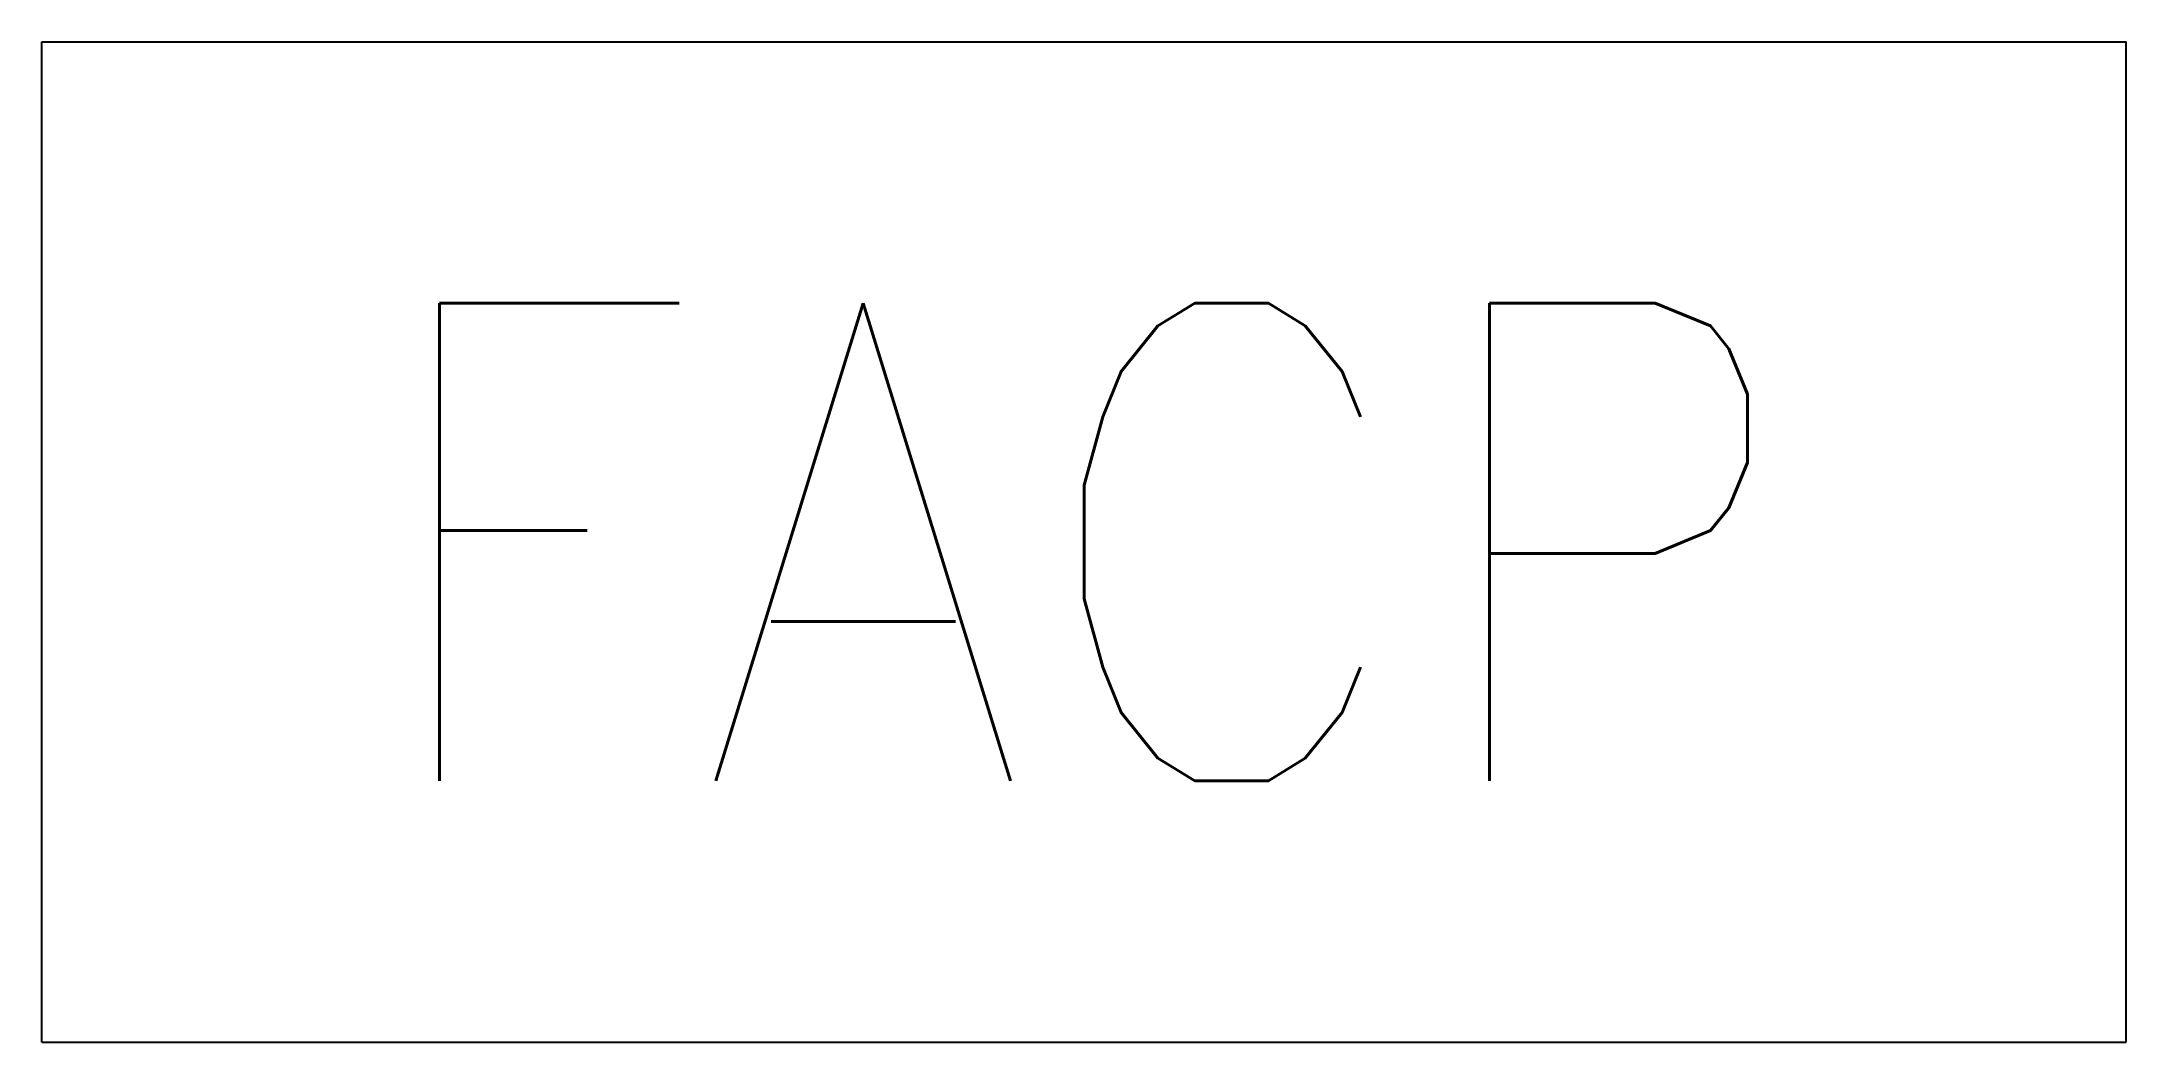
# Model space of a CAD drawing. Extents: x -3.045 to -2.634, y 5.519 to 5.716.
import ezdxf
from ezdxf.enums import TextEntityAlignment as Align

# ---------------------------------------------------------------- set-up
doc = ezdxf.new("R2010")
doc.units = 0
doc.header["$MEASUREMENT"] = 0
doc.layers.get('0').update_dxf_attribs({"linetype": 'CONTINUOUS'})
doc.styles.add('ROMANS', font='romans.shx', dxfattribs={"width": 0.9, "height": 0.09375})

msp = doc.modelspace()

# ---------------------------------------------------------------- linework, layer by layer
for p, q in [((-3.04465, 5.51888), (-3.04465, 5.71586)), ((-3.04465, 5.71586), (-2.63428, 5.71586)), ((-2.63428, 5.51888), (-2.63428, 5.71586)), ((-3.04465, 5.51888), (-2.63428, 5.51888))]:
    msp.add_line(p, q)

# ---------------------------------------------------------------- texts
at = {"color": 1, "style": 'ROMANS', "width": 0.9}
msp.add_text('FACP', height=0.094, dxfattribs=at).set_placement((-2.83941, 5.61737), align=Align.MIDDLE)

doc.saveas('drawing.dxf')
